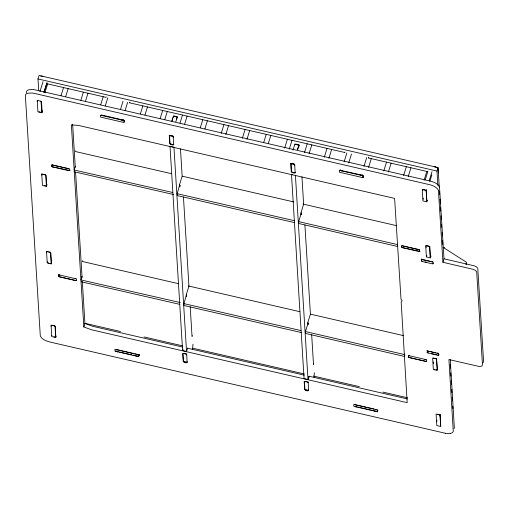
<?xml version="1.0" encoding="UTF-8"?>
<svg xmlns="http://www.w3.org/2000/svg" width="509" height="509" viewBox="0 0 509 509"><rect width="100%" height="100%" fill="white"/><g stroke="black" fill="none" stroke-linecap="round" stroke-linejoin="round"><path stroke-width="0.76" d="M46.612 252.718L46.618 252.216A2.5 0.375 -77 0 1 46.713 251.491M51.142 326.282L51.161 325.741M173.804 144.76L169.783 143.894L169.306 135.216L172.583 135.967M173.257 137.646L173.245 136.119M293.96 172.5L295.271 172.799L291.25 171.934L290.773 163.255M294.724 165.686L294.711 164.165M69.86 170.534L69.797 169.357L69.014 168.886L52.834 165.132C50.855 164.248 51.581 167.385 53.203 166.971L69.86 170.534L68.448 170.591L52.268 166.825A1.063 0.942 -3.5 0 1 51.816 166.354M186.663 354.964C186.625 353.545 183.151 352.514 182.992 354.06L183.444 361.384C183.813 362.58 186.587 363.451 187.108 362.255L186.688 353.812M308.117 382.8C307.805 381.559 305.012 380.713 304.452 381.877L304.916 389.468C305.343 390.607 308.301 391.606 308.569 390.187L308.155 381.858M422.718 189.774L422.705 190.455M137.366 356.09C138.664 356.987 139.447 355.123 138.213 354.62M74.301 171.807L173.601 194.533M81.077 281.738L179.709 304.35M176.973 117.624L177.056 117.375A0.783 0.694 -3.5 0 0 176.502 116.548L174.549 116.097A0.98 0.865 -3.5 0 0 173.671 116.262M38.716 90.831L37.984 78.94L39.072 75.447L438.058 167.556L439.286 187.484M39.925 91.639L43.042 81.644M43.971 92.199L46.974 82.547M43.965 92.504L46.713 83.68L106.031 97.378L106.196 96.85M44.913 92.727L47.661 83.902M40.911 112.209L41.808 112.349L42.152 111.891L41.534 101.902L41.108 101.272L37.221 100.33L37.927 111.853L41.865 112.763L42.463 110.835M61.029 95.654L63.549 87.567M65.636 96.723L68.155 88.63M46.096 185.944L46.688 185.34L46.02 175.261L41.757 173.963L42.463 185.435L46.402 186.345L47 184.423M80.855 100.235L83.374 92.148M85.467 101.297L87.987 93.211M75.752 150.747L75.504 151.542L171.482 173.696M75.237 166.507L74.155 169.993L172.812 192.51M100.687 104.809L103.206 96.723M51.18 263.91L50.474 252.432L46.535 251.529L47.242 263L51.18 263.91L51.581 262.625M105.293 105.872L107.813 97.785M120.512 109.39L123.032 101.297M125.119 110.453L127.638 102.366M55.716 337.543L55.004 326.021L51.072 325.111L51.784 336.634L55.716 337.543L56.181 336.055M129.878 102.048L129.725 102.843M82.528 260.678L82.28 261.473L178.258 283.628M140.338 113.965L142.857 105.878M144.944 115.028L147.464 106.941M83.826 326.956L71.368 124.82L78.78 125.488L394.602 198.395L400.997 299.133L402.123 300.806L401.175 301.996L407.187 402.651L91.365 329.737L83.826 326.956L84.914 323.463L82.324 281.452M160.163 118.54L162.683 110.453M164.77 119.609L167.289 111.516M171.87 120.76L173.512 116.02L177.444 116.93L175.809 121.67M171.978 121.078L172.761 118.572M173.079 117.547L173.283 116.885M176.4 119.462L176.744 118.368M179.995 123.121L182.508 115.034M184.602 124.183L187.121 116.097M294.291 222.567L177.278 195.596L177.164 193.687L179.671 184.945L179.785 186.86M180.008 185.301L179.556 186.752L179.442 184.939L182.158 176.209L180.472 148.819M200.285 127.804L202.805 119.717M204.892 128.866L207.411 120.779M138.747 356.135L139.186 354.735M138.639 356.682L138.524 354.767L114.919 349.32L115.034 351.229L138.639 356.682L139.237 354.76M221.199 133.422L223.947 124.597M225.805 134.484L228.554 125.659M301.805 332.657L184.054 305.527L183.934 303.618L186.447 294.876L186.561 296.785M242.348 138.302L245.096 129.477M246.954 139.364L249.703 130.546M187.554 348.353L186.536 351.471L182.597 350.567L183.055 349.11M192.281 335.666L192.039 336.462L190.207 306.73M192.987 344.199L192.574 349.091M263.719 142.45L266.239 134.363M268.326 143.513L270.845 135.426M284.639 148.068L287.388 139.243M289.246 149.131L291.994 140.306M292.961 150.009L294.978 144.06L298.91 144.97L297.275 149.71M297.778 149.512L299.012 145.529A0.872 0.77 -3.5 0 0 298.459 144.702L296.257 144.193A0.783 0.694 -3.5 0 0 295.468 144.486M304.465 152.643L307.213 143.818M309.071 153.705L311.82 144.88M397.771 246L397.618 246.502L298.789 223.521L298.675 221.612L301.334 213.074L301.023 212.959M324.29 157.217L327.039 148.399M328.897 158.286L331.645 149.461M345.013 152.026L344.733 152.484M344.122 161.798L346.864 152.974M348.729 162.861L351.477 154.036M404.865 354.9L404.388 356.434L305.565 333.452L305.451 331.544L308.11 323.005L307.799 322.891M308.25 323.272L307.799 324.723L307.684 322.91L310.407 314.18L304.91 225.003M363.948 166.373L366.696 157.548M368.713 157.166L368.522 157.975M363.063 177.692L362.949 175.783L339.318 170.324L339.439 172.239L363.063 177.692L363.661 175.77M368.554 167.436L371.303 158.617M292.79 174.581L291.472 174.282L304.07 378.607L308.002 379.517L309.027 376.399L309.078 377.315M313.754 363.712L313.506 364.501L311.673 334.769M314.314 372.709L314.04 377.131M383.773 170.954L386.522 162.129M388.38 172.017L391.128 163.192M403.599 175.529L406.347 166.704M408.205 176.591L410.954 167.766M397.618 246.502L397.656 244.091M424.092 180.262L426.841 171.438M425.276 179.741L427.834 171.52M429.227 180.593L432.001 171.686M429.806 181.42L431.867 174.803M437.855 185.314L436.97 171.049L438.058 167.556M377.385 411.38L377.36 409.917L353.749 404.458L353.87 406.367L377.493 411.819L377.894 410.54M430.334 256.969L429.698 246.496L425.696 245.503L426.402 256.975L430.34 257.885L430.938 255.963M404.388 356.434L404.426 354.016M450.223 433.407A9.518 4.231 17.3 0 0 452.285 432.65A9.436 4.199 17.3 0 0 453.264 431.32L448.919 359.539L479.204 366.48L482.093 366.028L482.43 364.12L476.691 271.857L475.482 270.476L473.224 269.337L442.925 262.294L444.013 258.801L439.509 186.988A9.436 4.199 17.3 0 0 437.339 184.258A9.518 4.231 17.3 0 0 434.699 182.623A9.436 4.199 17.3 0 0 431.416 181.35L36.463 90.138L33.27 89.514L28.752 89.737L27.295 90.449L26.538 91.512L26.576 92.88M465.913 264.438L466.409 262.848A1.19 1.056 -3.5 0 0 466.378 262.205L443.358 247.514M427.274 351.045L427.286 352.387M58.65 274.637A1.063 0.942 -3.5 0 0 58.929 274.841L75.179 278.614C76.764 278.283 77.374 281.331 75.453 280.434L59.718 276.801C57.962 276.972 57.981 273.931 59.865 275.083M426.816 201.023L426.249 190.538M426.218 245.618L429.621 246.362L430.34 257.885M42.54 174.288L43.869 174.313M55.748 336.964L55.386 326.574L54.069 325.665M422.845 189.571L425.969 190.175M440.495 425.798L440.177 415.459L439.547 414.657M482.481 362.879L483.55 362.02L483.518 360.626L477.779 268.364L476.57 266.983L474.312 265.844L444.013 258.801M47.515 251.707L47.852 251.688M76.63 280.465L75.224 280.516L59.044 276.75A1.063 0.942 -3.5 0 1 58.592 276.279M433.42 358.062L433.757 358.069M340.057 170.261L361.568 175.02C362.707 174.632 364.177 176.916 362.624 176.947M69.269 168.733L52.153 164.91A1.063 0.942 -3.5 0 1 51.88 164.706M76.045 278.665L75.103 278.608M123.865 121.823C125.373 121.269 123.439 119.545 122.357 119.812L102.398 115.193L101.037 115.282M52.16 325.264L53.235 325.474M354.926 404.63L363.191 406.475M180.262 302.55L80.925 279.925L82.013 276.438L81.586 276.33M42.915 76.337L42.018 76.146A3.627 1.61 17.3 0 0 40.784 76.083M376.431 411.291L375.286 411.03M121.428 120.029L121.905 120.124A2.488 2.201 -3.5 0 0 123.725 119.774M116.72 349.594L118.037 349.893M135.973 356.065L136.45 356.166A2.488 2.201 -3.5 0 0 137.863 356.014M445.636 433.324L50.696 342.188C46.822 341.246 42.355 339.853 40.313 336.125L25.545 98.434L25.45 95.005L26.207 93.936L27.664 93.23L32.182 93.007L35.376 93.631L430.328 184.843A9.436 4.199 17.3 0 1 433.611 186.116A9.518 4.231 17.3 0 1 436.251 187.751A9.436 4.199 17.3 0 1 438.395 190.461M294.177 220.658L177.164 193.687M300.953 330.583L183.934 303.618M360.187 175.147L360.703 175.261A2.475 2.182 -3.5 0 0 362.516 174.937M427.776 351L428.763 351.229M374.732 411.183L375.254 411.297A2.475 2.182 -3.5 0 0 376.202 411.291M409.624 355.823C407.792 354.779 407.868 357.763 409.567 357.56L425.301 361.193C427.274 362.077 426.555 358.94 424.932 359.354M432.357 263.516C433.623 264.146 433.483 261.791 432.421 261.785L422.209 259.425C421.096 259.03 421.312 261.142 422.241 261.174M37.984 78.94L436.97 171.049M129.598 102.818L344.86 152.509M368.465 157.962L427.795 171.654M173.34 116.211L177.272 117.121M294.806 144.257L298.738 145.167M292.745 163.707L294.056 164.013M169.262 135.636L173.194 136.546M290.728 163.682L294.66 164.585M40.084 112.018L39.002 111.732M170.528 144.002L173.149 144.607M170.661 146.388L173.944 147.146L186.536 351.471M182.317 176.203L293.782 201.933M303.065 204.077L396.727 225.697M443.065 247.285L444.586 247.635M397.497 244.594L298.675 221.612M425.2 261.861L426.364 262.129M44.703 174.504L45.759 174.88L46.402 186.345M44.232 185.518L45.447 185.798M48.705 251.885L50.092 252.209M188.317 285.95L299.782 311.68M310.617 314.187L403.497 335.628M48.966 263.064L48.298 262.873M50.525 263.427L51.218 263.452L51.466 262.905L50.868 253.126L50.181 252.229M430.15 351.547L431.899 351.948M432.529 352.094L435.551 352.794M437.002 353.131C438.688 352.33 439.795 355.956 437.746 355.047M428.489 352.909L427.337 352.457M431.327 353.564L435.023 354.417M435.558 354.538L436.62 354.786M434.317 358.196L435.997 358.584M404.273 354.519L305.451 331.544M435.061 369.489L434.247 369.286M436.277 369.769L437.046 369.846L437.339 369.337L436.455 358.864M85.022 323.323L120.461 331.505M144.028 336.945L182.744 345.885M192.809 348.207L304.312 373.95M313.608 376.094L359.29 386.636M382.895 392.089L407.55 397.777M182.623 347.062L92.453 326.244L84.914 323.463M187.191 348.118L304.287 375.152M308.925 376.221L407.518 398.98M186.625 354.258L182.693 353.348L183.265 361.708M308.091 382.297L304.159 381.387L304.732 389.748M437.428 414.161L439.286 414.593M184.048 361.632L186.669 362.236M305.515 389.671L308.136 390.282M183.189 361.67L187.197 362.612L187.051 361.511M304.656 389.716L308.67 390.657L308.524 389.55M118.629 350.027L120.398 350.434M121.696 350.733L122.987 351.032M123.636 351.178L127.288 352.018M128.013 352.183L133.434 353.431M134.809 353.749L136.285 354.086M53.871 336.665L54.705 336.856M117.331 351.484L118.387 351.725M119.602 352.005L120.97 352.317M121.657 352.476L125.099 353.271M125.844 353.437L131.602 354.767M133.014 355.091L134.44 355.416M135.159 355.581L136.323 355.848M363.884 406.634L367.581 407.493M368.281 407.658L373.937 408.969M357.623 406.939L358.807 407.213M360.041 407.499L365.557 408.778M366.289 408.943L369.916 409.79M370.546 409.936L371.805 410.222M373.065 410.515L374.548 410.858M375.693 409.376L376.151 409.478M103.136 115.804L102.665 115.689A2.475 2.182 -3.5 0 1 101.545 114.951M117.216 351.725L117.681 351.84M356.001 406.564L355.428 406.405M137.125 354.277L137.984 354.531M434.222 166.666L435.119 166.895M341.927 170.929L341.488 170.814A2.488 2.201 -3.5 0 1 340.133 169.713M356.472 406.971L356.033 406.856A2.488 2.201 -3.5 0 1 355.225 406.411M116.383 351.223L115.759 350.956M376.972 409.739L377.36 409.917L377.493 411.819M40.981 101.202L41.865 112.763M426.796 256.072L426.701 255.283M47.172 261.772L47.222 262.084A2.481 0.369 -77 0 0 47.35 262.11M438.421 190.481L442.925 262.294M51.702 335.297L51.746 335.654A2.475 0.369 -77 0 0 51.873 335.705M437.199 369.229L437.218 369.407A2.475 0.369 -77 0 0 437.416 369.496M426.809 200.648L426.828 200.826A2.488 0.369 -77 0 0 427.026 200.921M295.15 172.411C294.775 173.734 291.924 172.786 291.498 171.648L291.033 164.114C291.619 162.975 294.45 163.796 294.698 165.088L295.182 172.844M173.715 144.804L173.219 136.876C172.818 135.712 170.025 134.802 169.554 136.056L170.006 143.379C170.121 144.753 173.626 145.797 173.671 144.168M308.002 379.517L295.411 175.191M182.597 350.567L170.006 146.242M438.389 172.882L438.147 169.115A3.614 1.603 17.3 0 0 438.007 168.765M430.251 256.453L430.27 256.759A2.488 0.369 -77 0 0 430.881 256.116M440.641 425.034L440.66 425.339A2.469 0.369 -77 0 0 440.819 425.575M450.23 359.628L454.352 427.827A9.436 4.199 17.3 0 1 454.015 428.559M439.528 191.32L439.719 194.502M440.018 199.261L440.26 203.225M440.539 207.742L440.749 211.152M441.042 215.905L441.258 219.494M441.551 224.189L441.742 227.319M442.066 232.549L442.276 235.922M442.556 240.477L442.798 244.441M450.191 364.406L450.42 368.09M450.713 372.842L450.917 376.157M451.203 380.853L451.445 384.74M451.731 389.353L451.935 392.655M452.227 397.414L452.437 400.876M452.762 406.131L452.908 408.511M423.176 198.103L423.246 199.242M426.154 246.413L426.224 247.489M433.274 361.874L433.382 363.649M436.868 420.23L436.938 421.395M301.939 176.858L303.631 204.249L300.908 212.978L301.023 214.798M298.987 145.18L299.05 146.172M301.334 213.074L301.411 214.353M308.11 323.005L308.187 324.278M183.444 196.964L188.934 286.134L186.218 294.87L186.326 296.683M179.823 185.149L179.9 186.428M72.647 124.495L75.287 167.302M75.58 172.061L82.089 277.71M52.153 164.91L52.268 166.825M58.929 274.841L59.044 276.75M436.658 360.378L436.639 360.067A2.488 0.369 -77 0 1 436.722 359.036M440.094 416.177L440.088 415.955A2.488 0.369 -77 0 1 440.298 414.39M429.704 247.603L429.698 247.38A2.475 0.369 -77 0 1 429.825 246.273M37.303 101.666L37.297 101.17A2.475 0.369 -77 0 1 37.373 100.477M435.119 166.895A3.639 1.616 17.3 0 1 435.774 167.13M436.378 167.41A3.639 1.616 17.3 0 1 436.919 167.716M450.249 433.401A9.436 4.199 17.3 0 1 445.661 433.318M117.216 351.725A2.475 2.182 -3.5 0 1 116.784 351.547M116.402 351.299A2.475 2.182 -3.5 0 1 116.09 350.994M139.186 354.849A2.488 2.201 -3.5 0 1 138.951 355.225M438.917 354.919A0.694 0.611 -3.5 0 1 438.122 355.314L427.484 352.858A0.674 0.598 -3.5 0 1 427.032 352.368M438.567 353.291A0.694 0.611 -3.5 0 1 438.007 353.405L427.363 350.949A0.674 0.598 -3.5 0 1 426.917 350.453M408.593 357.286A1.012 0.891 -3.5 0 0 409.058 357.579L425.887 361.466A1.063 0.935 -3.5 0 0 426.822 361.218M408.428 356.994A1.012 0.891 -3.5 0 1 408.396 356.828M408.479 355.377A1.012 0.891 -3.5 0 0 408.943 355.67L425.772 359.558A1.063 0.935 -3.5 0 0 426.37 359.494M401.652 247.062A1.012 0.891 -3.5 0 0 402.288 247.654L419.111 251.535A1.063 0.935 -3.5 0 0 420.046 251.287M401.703 245.446A1.012 0.891 -3.5 0 0 402.167 245.739L418.996 249.626A1.063 0.935 -3.5 0 0 419.403 249.62M432.93 261.842A0.694 0.611 -3.5 0 1 432.37 261.957L421.732 259.501A0.674 0.598 -3.5 0 1 421.287 258.839M433.28 263.477A0.694 0.611 -3.5 0 1 432.491 263.872L421.846 261.416A0.674 0.598 -3.5 0 1 421.395 260.92M466.499 264.12A1.19 1.056 -3.5 0 1 466.556 264.33M427.242 200.546A2.488 0.369 -77 0 1 427.127 200.775M426.249 191.492A2.469 0.369 -77 0 1 426.497 189.583M41.833 175.185A2.481 0.369 -77 0 1 41.916 173.995M419.709 251.255L402.956 247.711C401.353 248.074 400.761 244.994 402.683 245.898L418.882 249.658L419.607 250.053L419.709 251.255M124.094 120.639L100.489 115.193L100.61 117.102L124.215 122.554L124.094 120.639M426.179 190.379L422.247 189.469L422.954 200.94L426.886 201.85L426.179 190.379M436.569 358.947L432.631 358.037L433.337 369.509L437.276 370.418L436.569 358.947M440.018 414.981L436.086 414.071L436.792 425.543L440.73 426.453L440.018 414.981"/></g></svg>
